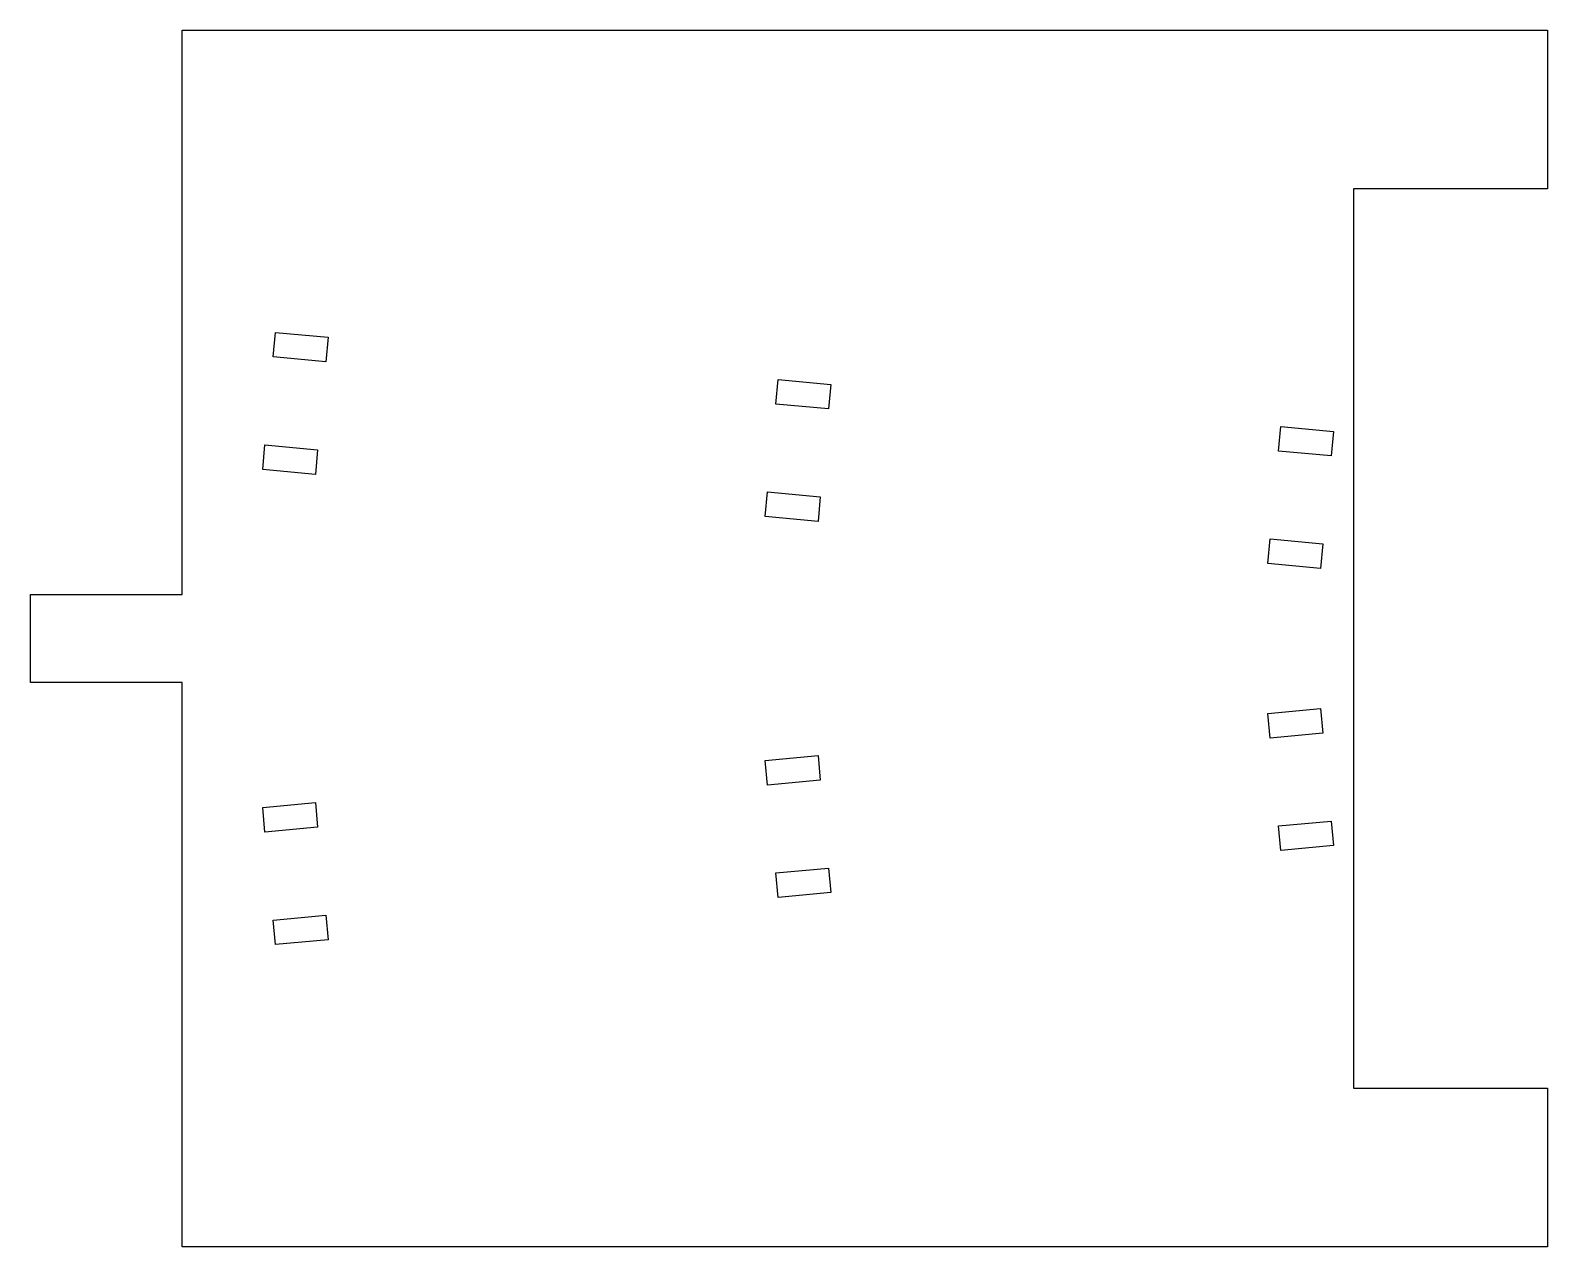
# Model space of a CAD drawing. Header units: millimetres. Extents: x 4 to 90, y -89.5 to -20.5.
import ezdxf

# ---------------------------------------------------------------- set-up
doc = ezdxf.new("R2010")
doc.units = ezdxf.units.MM
doc.layers.add('Edge.Cuts', color=254, linetype='CONTINUOUS', true_color=0xd0d2cd)

msp = doc.modelspace()

# ---------------------------------------------------------------- linework, layer by layer
at = {"layer": 'Edge.Cuts', "linetype": 'CONTINUOUS'}
for p, q in [((12.57, -20.5), (90, -20.5)), ((12.57, -52.5), (12.57, -20.5)), ((90, -20.5), (90, -29.5)), ((90, -29.5), (79, -29.5)), ((79, -29.5), (79, -80.5)), ((17.74, -39.0298), (17.8705, -37.6359)), ((17.8705, -37.6359), (20.8575, -37.9155)), ((20.8575, -37.9155), (20.727, -39.3094)), ((20.727, -39.3094), (17.74, -39.0298)), ((46.24, -41.6979), (46.3705, -40.304)), ((46.3705, -40.304), (49.3575, -40.5837)), ((49.3575, -40.5837), (49.227, -41.9776)), ((49.227, -41.9776), (46.24, -41.6979)), ((74.74, -44.3661), (74.8705, -42.9722)), ((74.8705, -42.9722), (77.8575, -43.2518)), ((77.8575, -43.2518), (77.727, -44.6457)), ((17.1425, -45.4119), (17.273, -44.018)), ((17.273, -44.018), (20.26, -44.2976)), ((20.26, -44.2976), (20.1295, -45.6915)), ((77.727, -44.6457), (74.74, -44.3661)), ((20.1295, -45.6915), (17.1425, -45.4119)), ((45.6425, -48.08), (45.773, -46.6861)), ((45.773, -46.6861), (48.76, -46.9658)), ((48.76, -46.9658), (48.6295, -48.3597)), ((48.6295, -48.3597), (45.6425, -48.08)), ((74.1425, -50.7482), (74.273, -49.3543)), ((74.273, -49.3543), (77.26, -49.6339)), ((77.26, -49.6339), (77.1295, -51.0278)), ((77.1295, -51.0278), (74.1425, -50.7482)), ((3.97, -57.5), (3.97, -52.5)), ((3.97, -52.5), (12.57, -52.5)), ((12.57, -57.5), (3.97, -57.5)), ((12.57, -89.5), (12.57, -57.5)), ((74.1425, -59.2518), (77.1295, -58.9722)), ((74.273, -60.6457), (74.1425, -59.2518)), ((77.1295, -58.9722), (77.26, -60.3661)), ((77.26, -60.3661), (74.273, -60.6457)), ((45.6425, -61.92), (48.6295, -61.6403)), ((45.773, -63.3139), (45.6425, -61.92)), ((48.6295, -61.6403), (48.76, -63.0342)), ((48.76, -63.0342), (45.773, -63.3139)), ((17.1425, -64.5881), (20.1295, -64.3085)), ((20.1295, -64.3085), (20.26, -65.7024)), ((17.273, -65.982), (17.1425, -64.5881)), ((74.74, -65.6339), (77.727, -65.3543)), ((77.727, -65.3543), (77.8575, -66.7482)), ((20.26, -65.7024), (17.273, -65.982)), ((74.8705, -67.0278), (74.74, -65.6339)), ((77.8575, -66.7482), (74.8705, -67.0278)), ((46.24, -68.3021), (49.227, -68.0224)), ((46.3705, -69.696), (46.24, -68.3021)), ((49.227, -68.0224), (49.3575, -69.4163)), ((49.3575, -69.4163), (46.3705, -69.696)), ((17.74, -70.9702), (20.727, -70.6906)), ((17.8705, -72.3641), (17.74, -70.9702)), ((20.727, -70.6906), (20.8575, -72.0845)), ((20.8575, -72.0845), (17.8705, -72.3641)), ((79, -80.5), (90, -80.5)), ((90, -80.5), (90, -89.5)), ((90, -89.5), (12.57, -89.5))]:
    msp.add_line(p, q, dxfattribs=at)

doc.saveas('drawing.dxf')
